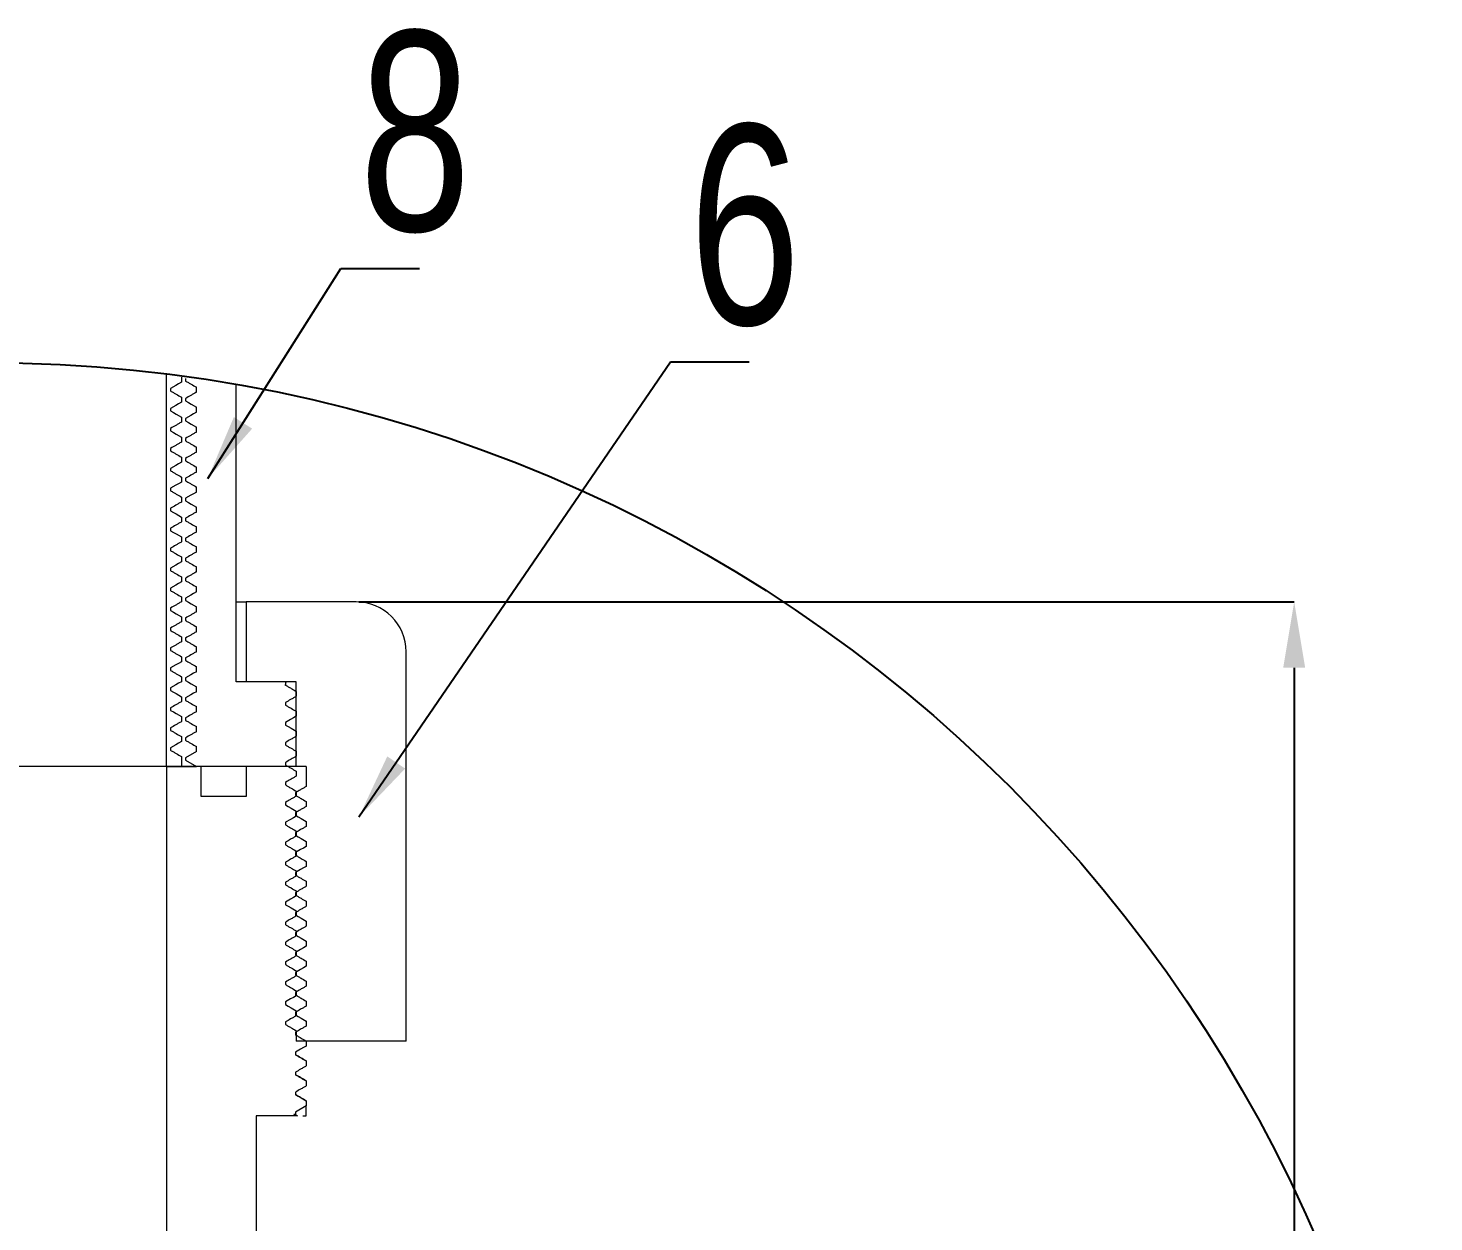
# Model space of a CAD drawing. Header units: millimetres. Extents: x 11948 to 22858, y 1146 to 11361.
# Drawn here: x 20857 to 21561, y 9819 to 10417 of the extents above; entities that cross this region are included whole.
import ezdxf

# ---------------------------------------------------------------- set-up
doc = ezdxf.new("R2010")
doc.units = ezdxf.units.MM
doc.linetypes.add('SLD-Solid', pattern=[0])
doc.styles.add('SLDTEXTSTYLE0', font='TXT', dxfattribs={"width": 0.75})
doc.dimstyles.new('Scale 1b 555', dxfattribs={"dimscale": 22, "dimtxt": 1.852083, "dimasz": 1.5, "dimexe": 0, "dimexo": 0.0625, "dimgap": 0.463021, "dimtad": 1, "dimdec": 0, "dimlfac": 0.2, "dimrnd": 1e-09, "dimzin": 12, "dimdsep": 46, "dimtxsty": 'SLDTEXTSTYLE0', "dimcen": 0.09, "dimadec": 0, "dimazin": 3, "dimtfac": 1, "dimtdec": 0, "dimtofl": 0, "dimtmove": 0, "dimatfit": 3, "dimfxl": 1, "dimfrac": 2, "dimtolj": 1, "dimtzin": 12, "dimarcsym": 0})
doc.dimstyles.new('SLDDIMSTYLE0', dxfattribs={"dimscale": 22, "dimtxt": 1.852083, "dimasz": 1.5, "dimexe": 0, "dimexo": 0.0625, "dimgap": 0.463021, "dimtad": 1, "dimdec": 0, "dimrnd": 1e-09, "dimzin": 12, "dimdsep": 46, "dimtxsty": 'SLDTEXTSTYLE0', "dimcen": 0.09, "dimadec": 0, "dimazin": 3, "dimtfac": 1, "dimtdec": 0, "dimtofl": 0, "dimtmove": 0, "dimatfit": 3, "dimfxl": 1, "dimfrac": 2, "dimtolj": 1, "dimtzin": 12, "dimarcsym": 0})

# ---------------------------------------------------------------- blocks, each defined once
blk = doc.blocks.new('*D7')
at = {"color": 0, "lineweight": -2, "transparency": 16777216}
for p, q in [((21023.08, 10129.3), (21491.43, 10129.3)), ((21491.43, 10096.3), (21491.43, 8984.8)), ((21218.08, 8951.8), (21491.43, 8951.8))]:
    blk.add_line(p, q, dxfattribs=at)
at = {"color": 0, "transparency": 16777216}
for points in [[(21485.93, 10096.3), (21496.93, 10096.3), (21491.43, 10129.3)], [(21485.93, 8984.8), (21496.93, 8984.8), (21491.43, 8951.8)]]:
    blk.add_solid(points, dxfattribs=at)
at = {"layer": 'Defpoints', "color": 0, "transparency": 16777216}
for p in [(21021.71, 10129.3), (21216.71, 8951.8), (21491.43, 8951.8)]:
    blk.add_point(p, dxfattribs=at)
at = {"color": 0, "transparency": 16777216, "insert": (21460.87, 9540.55), "char_height": 40.746, "attachment_point": 5, "rotation": 90, "style": 'SLDTEXTSTYLE0'}
blk.add_mtext('\\A1;235', dxfattribs=at)

msp = doc.modelspace()

# ---------------------------------------------------------------- linework, layer by layer
at = {"linetype": 'SLD-Solid', "lineweight": 0}
for p, q in [((20926.71, 10046.8), (20926.71, 10243.49)), ((20928.8, 10236.18), (20928.8, 10234.93)), ((20934.21, 10241.8), (20934.21, 10239.3)), ((20936.3, 10241.18), (20936.3, 10239.93)), ((20941.71, 10234.3), (20941.71, 10236.8)), ((20961.71, 10089.3), (20961.71, 10238.21)), ((20934.21, 10231.8), (20934.21, 10229.3)), ((20936.3, 10231.18), (20936.3, 10229.93)), ((20928.8, 10226.18), (20928.8, 10224.93)), ((20934.21, 10221.8), (20934.21, 10219.3)), ((20936.3, 10221.18), (20936.3, 10219.93)), ((20941.71, 10224.3), (20941.71, 10226.8)), ((20928.8, 10216.18), (20928.8, 10214.93)), ((20941.71, 10214.3), (20941.71, 10216.8)), ((20934.21, 10211.8), (20934.21, 10209.3)), ((20936.3, 10211.18), (20936.3, 10209.93)), ((20928.8, 10206.18), (20928.8, 10204.93)), ((20934.21, 10201.8), (20934.21, 10199.3)), ((20936.3, 10201.18), (20936.3, 10199.93)), ((20941.71, 10204.3), (20941.71, 10206.8)), ((20928.8, 10196.18), (20928.8, 10194.93)), ((20941.71, 10194.3), (20941.71, 10196.8)), ((20928.8, 10186.18), (20928.8, 10184.93)), ((20934.21, 10191.8), (20934.21, 10189.3)), ((20936.3, 10191.18), (20936.3, 10189.93)), ((20941.71, 10184.3), (20941.71, 10186.8)), ((20934.21, 10181.8), (20934.21, 10179.3)), ((20936.3, 10181.18), (20936.3, 10179.93)), ((20928.8, 10176.18), (20928.8, 10174.93)), ((20934.21, 10171.8), (20934.21, 10169.3)), ((20941.71, 10174.3), (20941.71, 10176.8)), ((20928.8, 10166.18), (20928.8, 10164.93)), ((20936.3, 10171.18), (20936.3, 10169.93)), ((20941.71, 10164.3), (20941.71, 10166.8)), ((20934.21, 10161.8), (20934.21, 10159.3)), ((20936.3, 10161.18), (20936.3, 10159.93)), ((20928.8, 10156.18), (20928.8, 10154.93)), ((20934.21, 10151.8), (20934.21, 10149.3)), ((20936.3, 10151.18), (20936.3, 10149.93)), ((20941.71, 10154.3), (20941.71, 10156.8)), ((20928.8, 10146.18), (20928.8, 10144.93)), ((20941.71, 10144.3), (20941.71, 10146.8)), ((20934.21, 10141.8), (20934.21, 10139.3)), ((20936.3, 10141.18), (20936.3, 10139.93)), ((20941.71, 10134.3), (20941.71, 10136.8)), ((20928.8, 10136.18), (20928.8, 10134.93)), ((20934.21, 10131.8), (20934.21, 10129.3)), ((20936.3, 10131.18), (20936.3, 10129.93)), ((20928.8, 10126.18), (20928.8, 10124.93)), ((20941.71, 10124.3), (20941.71, 10126.8)), ((20961.71, 10129.3), (20966.71, 10129.3)), ((20966.71, 10129.3), (20966.71, 10089.3)), ((21021.71, 10129.3), (20966.71, 10129.3)), ((20928.8, 10116.18), (20928.8, 10114.93)), ((20934.21, 10121.8), (20934.21, 10119.3)), ((20936.3, 10121.18), (20936.3, 10119.93)), ((20941.71, 10114.3), (20941.71, 10116.8)), ((20934.21, 10111.8), (20934.21, 10109.3)), ((20936.3, 10111.18), (20936.3, 10109.93)), ((20928.8, 10106.18), (20928.8, 10104.93)), ((20934.21, 10101.8), (20934.21, 10099.3)), ((20941.71, 10104.3), (20941.71, 10106.8)), ((21046.71, 9909.3), (21046.71, 10104.3)), ((20928.8, 10096.18), (20928.8, 10094.93)), ((20936.3, 10101.18), (20936.3, 10099.93)), ((20941.71, 10094.3), (20941.71, 10096.8)), ((20934.21, 10091.8), (20934.21, 10089.3)), ((20936.3, 10091.18), (20936.3, 10089.93)), ((20991.71, 10089.3), (20961.71, 10089.3)), ((20987.09, 10089.3), (20966.71, 10089.3)), ((20986.3, 10087.6), (20986.07, 10087.63)), ((20987.09, 10089.3), (20986.3, 10088.85)), ((20986.3, 10088.85), (20986.3, 10087.6)), ((20991.71, 10046.8), (20991.71, 10089.3)), ((20928.8, 10086.18), (20928.8, 10084.93)), ((20934.21, 10081.8), (20934.21, 10079.3)), ((20936.3, 10081.18), (20936.3, 10079.93)), ((20941.71, 10084.3), (20941.71, 10086.8)), ((20991.71, 10084.47), (20991.71, 10081.97)), ((20928.8, 10076.18), (20928.8, 10074.93)), ((20941.71, 10074.3), (20941.71, 10076.8)), ((20986.3, 10078.85), (20986.3, 10077.6)), ((20991.71, 10074.47), (20991.71, 10071.97)), ((20934.21, 10071.8), (20934.21, 10069.3)), ((20936.3, 10071.18), (20936.3, 10069.93)), ((20941.71, 10064.3), (20941.71, 10066.8)), ((20986.3, 10068.85), (20986.3, 10067.6)), ((20928.8, 10066.18), (20928.8, 10064.93)), ((20934.21, 10061.8), (20934.21, 10059.3)), ((20936.3, 10061.18), (20936.3, 10059.93)), ((20991.71, 10064.47), (20991.71, 10061.97)), ((20928.8, 10056.18), (20928.8, 10054.93)), ((20941.71, 10054.3), (20936.3, 10051.18)), ((20941.71, 10054.3), (20941.71, 10056.8)), ((20986.3, 10058.85), (20986.3, 10057.6)), ((20991.71, 10054.47), (20991.71, 10051.97)), ((20926.71, 10046.8), (20756.71, 10046.8)), ((20926.71, 10046.8), (20941.71, 10046.8)), ((20926.71, 10046.8), (20926.71, 9798.34)), ((20944.05, 10046.8), (20926.71, 10046.8)), ((20934.21, 10051.8), (20934.21, 10046.8)), ((20991.71, 10046.8), (20934.21, 10046.8)), ((20936.3, 10051.18), (20936.3, 10049.93)), ((20936.3, 10049.93), (20941.71, 10046.8)), ((20944.05, 10031.82), (20944.05, 10046.8)), ((20966.57, 10046.8), (20966.57, 10031.82)), ((20996.71, 10046.8), (20966.57, 10046.8)), ((20986.3, 10048.85), (20986.3, 10047.6)), ((20996.71, 10046.8), (20996.71, 10036.8)), ((20986.3, 10038.85), (20986.3, 10037.6)), ((20991.71, 10044.47), (20991.71, 10041.97)), ((20966.57, 10031.82), (20944.05, 10031.82)), ((20991.3, 10033.68), (20991.3, 10032.43)), ((20991.69, 10032.22), (20991.3, 10032.44)), ((20991.71, 10034.47), (20991.71, 10031.97)), ((20986.3, 10028.85), (20986.3, 10027.6)), ((20991.71, 10024.47), (20991.71, 10021.97)), ((20996.45, 10029.33), (20996.71, 10029.3)), ((20996.71, 10029.3), (20996.71, 10026.8)), ((20986.3, 10018.85), (20986.3, 10017.6)), ((20991.3, 10023.68), (20991.3, 10022.43)), ((20991.69, 10022.22), (20991.3, 10022.44)), ((20996.45, 10019.33), (20996.71, 10019.3)), ((20996.71, 10019.3), (20996.71, 10016.8)), ((20991.3, 10013.68), (20991.3, 10012.43)), ((20991.69, 10012.22), (20991.3, 10012.44)), ((20991.71, 10014.47), (20991.71, 10011.97)), ((20986.3, 10008.85), (20986.3, 10007.6)), ((20991.3, 10003.68), (20991.3, 10002.43)), ((20991.71, 10004.47), (20991.71, 10001.97)), ((20996.45, 10009.33), (20996.71, 10009.3)), ((20996.71, 10009.3), (20996.71, 10006.8)), ((20986.3, 9998.85), (20986.3, 9997.6)), ((20991.69, 10002.22), (20991.3, 10002.44)), ((20996.45, 9999.33), (20996.71, 9999.3)), ((20996.71, 9999.3), (20996.71, 9996.8)), ((20986.3, 9988.85), (20986.3, 9987.6)), ((20991.3, 9993.68), (20991.3, 9992.43)), ((20991.69, 9992.22), (20991.3, 9992.44)), ((20991.71, 9994.47), (20991.71, 9991.97)), ((20996.45, 9989.33), (20996.71, 9989.3)), ((20996.71, 9989.3), (20996.71, 9986.8)), ((20991.3, 9983.68), (20991.3, 9982.43)), ((20991.69, 9982.22), (20991.3, 9982.44)), ((20991.71, 9984.47), (20991.71, 9981.97)), ((20986.3, 9978.85), (20986.3, 9977.6)), ((20996.45, 9979.33), (20996.71, 9979.3)), ((20996.71, 9979.3), (20996.71, 9976.8)), ((20986.3, 9968.85), (20986.3, 9967.6)), ((20991.3, 9973.68), (20991.3, 9972.43)), ((20991.69, 9972.22), (20991.3, 9972.44)), ((20991.71, 9974.47), (20991.71, 9971.97)), ((20996.45, 9969.33), (20996.71, 9969.3)), ((20996.71, 9969.3), (20996.71, 9966.8)), ((20991.3, 9963.68), (20991.3, 9962.43)), ((20991.69, 9962.22), (20991.3, 9962.44)), ((20991.71, 9964.47), (20991.71, 9961.97)), ((20986.3, 9958.85), (20986.3, 9957.6)), ((20991.3, 9953.68), (20991.3, 9952.43)), ((20991.71, 9954.47), (20991.71, 9951.97)), ((20996.45, 9959.33), (20996.71, 9959.3)), ((20996.71, 9959.3), (20996.71, 9956.8)), ((20986.3, 9948.85), (20986.3, 9947.6)), ((20991.69, 9952.22), (20991.3, 9952.44)), ((20996.45, 9949.33), (20996.71, 9949.3)), ((20996.71, 9949.3), (20996.71, 9946.8)), ((20991.3, 9943.68), (20991.3, 9942.43)), ((20991.69, 9942.22), (20991.3, 9942.44)), ((20991.71, 9944.47), (20991.71, 9941.97)), ((20986.3, 9938.85), (20986.3, 9937.6)), ((20991.3, 9933.68), (20991.3, 9932.43)), ((20991.71, 9934.47), (20991.71, 9931.97)), ((20996.45, 9939.33), (20996.71, 9939.3)), ((20996.71, 9939.3), (20996.71, 9936.8)), ((20986.3, 9928.85), (20986.3, 9927.6)), ((20991.69, 9932.22), (20991.3, 9932.44)), ((20996.45, 9929.33), (20996.71, 9929.3)), ((20996.71, 9929.3), (20996.71, 9926.8)), ((20986.3, 9918.85), (20986.3, 9917.6)), ((20991.3, 9923.68), (20991.3, 9922.43)), ((20991.69, 9922.22), (20991.3, 9922.44)), ((20991.71, 9924.47), (20991.71, 9921.97)), ((20996.45, 9919.33), (20996.71, 9919.3)), ((20996.71, 9919.3), (20996.71, 9916.8)), ((20991.3, 9913.68), (20991.3, 9912.43)), ((20991.69, 9912.22), (20991.3, 9912.44)), ((20991.71, 9914.47), (20991.71, 9909.3)), ((21046.71, 9909.3), (20991.71, 9909.3)), ((20996.45, 9909.33), (20996.71, 9909.3)), ((20996.71, 9909.3), (20996.71, 9906.8)), ((20991.3, 9903.68), (20991.3, 9902.43)), ((20996.45, 9899.33), (20996.71, 9899.3)), ((20996.71, 9899.3), (20996.71, 9896.8)), ((20991.3, 9893.68), (20991.3, 9892.43)), ((20991.3, 9883.68), (20991.3, 9882.43)), ((20996.45, 9889.33), (20996.71, 9889.3)), ((20996.71, 9889.3), (20996.71, 9886.8)), ((20996.71, 9876.8), (20991.3, 9873.68)), ((20996.45, 9879.33), (20996.71, 9879.3)), ((20996.71, 9879.3), (20996.71, 9876.8)), ((20996.71, 9871.8), (20996.71, 9876.8)), ((20971.71, 9871.8), (20971.71, 9779.14)), ((20992.38, 9871.8), (20971.71, 9871.8)), ((20991.7, 9871.88), (20990.48, 9872.59)), ((20991.3, 9873.68), (20991.3, 9872.43)), ((20991.3, 9872.43), (20992.38, 9871.8)), ((20994.99, 9871.8), (20996.71, 9871.8))]:
    msp.add_line(p, q, dxfattribs=at)
at = {"linetype": 'SLD-Solid', "lineweight": 0, "flags": 128}
for points in [[(20934.21, 10239.3), (20932.8, 10238.49), (20931.4, 10237.68), (20928.8, 10236.18)], [(20934.21, 10229.3), (20932.8, 10228.49), (20931.4, 10227.68), (20928.8, 10226.18)], [(20936.3, 10229.93), (20937.7, 10229.12), (20939.11, 10228.3), (20941.71, 10226.8)], [(20928.8, 10224.93), (20930.2, 10224.12), (20931.61, 10223.31), (20934.21, 10221.8)], [(20941.71, 10224.3), (20940.3, 10223.49), (20938.9, 10222.68), (20936.3, 10221.18)], [(20928.8, 10214.93), (20930.2, 10214.12), (20931.61, 10213.31), (20934.21, 10211.8)], [(20936.3, 10219.93), (20937.7, 10219.12), (20939.11, 10218.3), (20941.71, 10216.8)], [(20934.21, 10199.3), (20932.8, 10198.49), (20931.4, 10197.68), (20928.8, 10196.18)], [(20934.21, 10189.3), (20932.8, 10188.49), (20931.4, 10187.68), (20928.8, 10186.18)], [(20941.71, 10184.3), (20940.3, 10183.49), (20938.9, 10182.68), (20936.3, 10181.18)], [(20936.3, 10179.93), (20937.7, 10179.12), (20939.11, 10178.3), (20941.71, 10176.8)], [(20928.8, 10174.93), (20930.2, 10174.12), (20931.61, 10173.31), (20934.21, 10171.8)], [(20928.8, 10164.93), (20930.2, 10164.12), (20931.61, 10163.31), (20934.21, 10161.8)], [(20934.21, 10149.3), (20932.8, 10148.49), (20931.4, 10147.68), (20928.8, 10146.18)], [(20934.21, 10139.3), (20932.8, 10138.49), (20931.4, 10137.68), (20928.8, 10136.18)], [(20941.71, 10134.3), (20940.3, 10133.49), (20938.9, 10132.68), (20936.3, 10131.18)], [(20936.3, 10129.93), (20937.7, 10129.12), (20939.11, 10128.3), (20941.71, 10126.8)], [(20928.8, 10124.93), (20930.2, 10124.12), (20931.61, 10123.31), (20934.21, 10121.8)], [(20934.21, 10099.3), (20932.8, 10098.49), (20931.4, 10097.68), (20928.8, 10096.18)], [(20934.21, 10089.3), (20932.8, 10088.49), (20931.4, 10087.68), (20928.8, 10086.18)], [(20941.71, 10094.3), (20940.3, 10093.49), (20938.9, 10092.68), (20936.3, 10091.18)], [(20936.3, 10089.93), (20937.7, 10089.12), (20939.11, 10088.3), (20941.71, 10086.8)], [(20928.8, 10084.93), (20930.2, 10084.12), (20931.61, 10083.31), (20934.21, 10081.8)], [(20941.71, 10084.3), (20940.3, 10083.49), (20938.9, 10082.68), (20936.3, 10081.18)], [(20928.8, 10074.93), (20930.2, 10074.12), (20931.61, 10073.31), (20934.21, 10071.8)], [(20991.71, 10071.97), (20990.3, 10071.16), (20988.9, 10070.35), (20986.3, 10068.85)], [(20986.3, 10067.6), (20987.7, 10066.78), (20989.11, 10065.97), (20991.71, 10064.47)], [(20934.21, 10059.3), (20932.8, 10058.49), (20931.4, 10057.68), (20928.8, 10056.18)], [(20986.3, 10027.6), (20987.7, 10026.78), (20989.11, 10025.97), (20991.71, 10024.47)], [(20991.71, 10021.97), (20990.3, 10021.16), (20988.9, 10020.35), (20986.3, 10018.85)], [(20991.3, 10022.43), (20992.7, 10021.62), (20994.11, 10020.8), (20996.71, 10019.3)], [(20991.3, 10012.43), (20992.7, 10011.62), (20994.11, 10010.81), (20996.71, 10009.3)], [(20996.71, 10006.8), (20995.3, 10005.99), (20993.9, 10005.18), (20991.3, 10003.68)], [(20996.71, 9996.8), (20995.3, 9995.99), (20993.9, 9995.18), (20991.3, 9993.68)], [(20991.71, 9981.97), (20990.3, 9981.16), (20988.9, 9980.35), (20986.3, 9978.85)], [(20986.3, 9977.6), (20987.7, 9976.78), (20989.11, 9975.97), (20991.71, 9974.47)], [(20991.3, 9972.43), (20992.7, 9971.62), (20994.11, 9970.8), (20996.71, 9969.3)], [(20991.3, 9962.43), (20992.7, 9961.62), (20994.11, 9960.81), (20996.71, 9959.3)], [(20996.71, 9956.8), (20995.3, 9955.99), (20993.9, 9955.18), (20991.3, 9953.68)], [(20996.71, 9946.8), (20995.3, 9945.99), (20993.9, 9945.18), (20991.3, 9943.68)], [(20991.71, 9931.97), (20990.3, 9931.16), (20988.9, 9930.35), (20986.3, 9928.85)], [(20986.3, 9927.6), (20987.7, 9926.78), (20989.11, 9925.97), (20991.71, 9924.47)], [(20991.3, 9922.43), (20992.7, 9921.62), (20994.11, 9920.8), (20996.71, 9919.3)], [(20996.71, 9906.8), (20995.3, 9905.99), (20993.9, 9905.18), (20991.3, 9903.68)], [(20991.3, 9882.43), (20992.7, 9881.62), (20994.11, 9880.8), (20996.71, 9879.3)]]:
    msp.add_lwpolyline(points, dxfattribs=at)
msp.add_circle((20836.12, 9523.91), 725.26)
at = {"linetype": 'SLD-Solid', "lineweight": 0}
msp.add_arc((21021.71, 10104.3), 25, 0, 90, dxfattribs=at)
for points, knots in [([(20936.3, 10239.93), (20936.77, 10239.66), (20937.7, 10239.12), (20939.51, 10238.08), (20940.84, 10237.3), (20941.71, 10236.8)], [0, 0, 0, 0, 0.259712, 0.519377, 1, 1, 1, 1]), ([(20928.8, 10234.93), (20929.27, 10234.66), (20930.2, 10234.12), (20932.01, 10233.07), (20933.34, 10232.3), (20934.21, 10231.8)], [0, 0, 0, 0, 0.259787, 0.519457, 1, 1, 1, 1]), ([(20941.71, 10234.3), (20941.24, 10234.03), (20940.3, 10233.49), (20938.5, 10232.45), (20937.16, 10231.68), (20936.3, 10231.18)], [0, 0, 0, 0, 0.259712, 0.519377, 1, 1, 1, 1]), ([(20934.21, 10219.3), (20933.74, 10219.03), (20932.8, 10218.49), (20931, 10217.45), (20929.66, 10216.68), (20928.8, 10216.18)], [0, 0, 0, 0, 0.25967, 0.519457, 1, 1, 1, 1]), ([(20941.71, 10214.3), (20941.24, 10214.03), (20940.3, 10213.49), (20938.5, 10212.45), (20937.16, 10211.68), (20936.3, 10211.18)], [0, 0, 0, 0, 0.259665, 0.519377, 1, 1, 1, 1]), ([(20934.21, 10209.3), (20933.74, 10209.03), (20932.8, 10208.49), (20931, 10207.45), (20929.66, 10206.68), (20928.8, 10206.18)], [0, 0, 0, 0, 0.25967, 0.519504, 1, 1, 1, 1]), ([(20936.3, 10209.93), (20936.77, 10209.66), (20937.7, 10209.12), (20939.51, 10208.07), (20940.84, 10207.3), (20941.71, 10206.8)], [0, 0, 0, 0, 0.259665, 0.519377, 1, 1, 1, 1]), ([(20928.8, 10204.93), (20929.27, 10204.66), (20930.2, 10204.12), (20932.01, 10203.07), (20933.34, 10202.3), (20934.21, 10201.8)], [0, 0, 0, 0, 0.259835, 0.519504, 1, 1, 1, 1]), ([(20941.71, 10204.3), (20941.24, 10204.03), (20940.3, 10203.49), (20938.5, 10202.45), (20937.16, 10201.68), (20936.3, 10201.18)], [0, 0, 0, 0, 0.259712, 0.519377, 1, 1, 1, 1]), ([(20928.8, 10194.93), (20929.27, 10194.66), (20930.2, 10194.12), (20932.01, 10193.07), (20933.34, 10192.3), (20934.21, 10191.8)], [0, 0, 0, 0, 0.259799, 0.519481, 1, 1, 1, 1]), ([(20936.3, 10199.93), (20936.77, 10199.66), (20937.7, 10199.12), (20939.51, 10198.08), (20940.84, 10197.3), (20941.71, 10196.8)], [0, 0, 0, 0, 0.259712, 0.519377, 1, 1, 1, 1]), ([(20941.71, 10194.3), (20941.24, 10194.03), (20940.3, 10193.49), (20938.5, 10192.45), (20937.16, 10191.68), (20936.3, 10191.18)], [0, 0, 0, 0, 0.259712, 0.519377, 1, 1, 1, 1]), ([(20936.3, 10189.93), (20936.77, 10189.66), (20937.7, 10189.12), (20939.51, 10188.08), (20940.84, 10187.3), (20941.71, 10186.8)], [0, 0, 0, 0, 0.259712, 0.519377, 1, 1, 1, 1]), ([(20928.8, 10184.93), (20929.27, 10184.66), (20930.2, 10184.12), (20932.01, 10183.07), (20933.34, 10182.3), (20934.21, 10181.8)], [0, 0, 0, 0, 0.259787, 0.519457, 1, 1, 1, 1]), ([(20934.21, 10179.3), (20933.74, 10179.03), (20932.8, 10178.49), (20931, 10177.45), (20929.66, 10176.68), (20928.8, 10176.18)], [0, 0, 0, 0, 0.25967, 0.519457, 1, 1, 1, 1]), ([(20941.71, 10174.3), (20941.24, 10174.03), (20940.3, 10173.49), (20938.5, 10172.45), (20937.16, 10171.68), (20936.3, 10171.18)], [0, 0, 0, 0, 0.259677, 0.519402, 1, 1, 1, 1]), ([(20934.21, 10169.3), (20933.74, 10169.03), (20932.8, 10168.49), (20931, 10167.45), (20929.66, 10166.68), (20928.8, 10166.18)], [0, 0, 0, 0, 0.25967, 0.519457, 1, 1, 1, 1]), ([(20936.3, 10169.93), (20936.77, 10169.66), (20937.7, 10169.12), (20939.51, 10168.07), (20940.84, 10167.3), (20941.71, 10166.8)], [0, 0, 0, 0, 0.259677, 0.519402, 1, 1, 1, 1]), ([(20934.21, 10159.3), (20933.74, 10159.03), (20932.8, 10158.49), (20931, 10157.45), (20929.66, 10156.68), (20928.8, 10156.18)], [0, 0, 0, 0, 0.25967, 0.519504, 1, 1, 1, 1]), ([(20941.71, 10164.3), (20941.24, 10164.03), (20940.3, 10163.49), (20938.5, 10162.45), (20937.16, 10161.68), (20936.3, 10161.18)], [0, 0, 0, 0, 0.259665, 0.519377, 1, 1, 1, 1]), ([(20936.3, 10159.93), (20936.77, 10159.66), (20937.7, 10159.12), (20939.51, 10158.07), (20940.84, 10157.3), (20941.71, 10156.8)], [0, 0, 0, 0, 0.259665, 0.519377, 1, 1, 1, 1]), ([(20928.8, 10154.93), (20929.27, 10154.66), (20930.2, 10154.12), (20932.01, 10153.07), (20933.34, 10152.3), (20934.21, 10151.8)], [0, 0, 0, 0, 0.259835, 0.519504, 1, 1, 1, 1]), ([(20941.71, 10154.3), (20941.24, 10154.03), (20940.3, 10153.49), (20938.5, 10152.45), (20937.16, 10151.68), (20936.3, 10151.18)], [0, 0, 0, 0, 0.259712, 0.519377, 1, 1, 1, 1]), ([(20928.8, 10144.93), (20929.27, 10144.66), (20930.2, 10144.12), (20932.01, 10143.07), (20933.34, 10142.3), (20934.21, 10141.8)], [0, 0, 0, 0, 0.259799, 0.519481, 1, 1, 1, 1]), ([(20936.3, 10149.93), (20936.77, 10149.66), (20937.7, 10149.12), (20939.51, 10148.08), (20940.84, 10147.3), (20941.71, 10146.8)], [0, 0, 0, 0, 0.259712, 0.519377, 1, 1, 1, 1]), ([(20941.71, 10144.3), (20941.24, 10144.03), (20940.3, 10143.49), (20938.5, 10142.45), (20937.16, 10141.68), (20936.3, 10141.18)], [0, 0, 0, 0, 0.259712, 0.519377, 1, 1, 1, 1]), ([(20936.3, 10139.93), (20936.77, 10139.66), (20937.7, 10139.12), (20939.51, 10138.08), (20940.84, 10137.3), (20941.71, 10136.8)], [0, 0, 0, 0, 0.259712, 0.519377, 1, 1, 1, 1]), ([(20928.8, 10134.93), (20929.27, 10134.66), (20930.2, 10134.12), (20932.01, 10133.07), (20933.34, 10132.3), (20934.21, 10131.8)], [0, 0, 0, 0, 0.259787, 0.519457, 1, 1, 1, 1]), ([(20934.21, 10129.3), (20933.74, 10129.03), (20932.8, 10128.49), (20931, 10127.45), (20929.66, 10126.68), (20928.8, 10126.18)], [0, 0, 0, 0, 0.25967, 0.519457, 1, 1, 1, 1]), ([(20941.71, 10124.3), (20941.24, 10124.03), (20940.3, 10123.49), (20938.5, 10122.45), (20937.16, 10121.68), (20936.3, 10121.18)], [0, 0, 0, 0, 0.259665, 0.519377, 1, 1, 1, 1]), ([(20934.21, 10119.3), (20933.74, 10119.03), (20932.8, 10118.49), (20931, 10117.45), (20929.66, 10116.68), (20928.8, 10116.18)], [0, 0, 0, 0, 0.25967, 0.519457, 1, 1, 1, 1]), ([(20936.3, 10119.93), (20936.77, 10119.66), (20937.7, 10119.12), (20939.51, 10118.07), (20940.84, 10117.3), (20941.71, 10116.8)], [0, 0, 0, 0, 0.259665, 0.519377, 1, 1, 1, 1]), ([(20928.8, 10114.93), (20929.27, 10114.66), (20930.2, 10114.12), (20932.01, 10113.07), (20933.34, 10112.3), (20934.21, 10111.8)], [0, 0, 0, 0, 0.259835, 0.519504, 1, 1, 1, 1]), ([(20934.21, 10109.3), (20933.74, 10109.03), (20932.8, 10108.49), (20931, 10107.45), (20929.66, 10106.68), (20928.8, 10106.18)], [0, 0, 0, 0, 0.25967, 0.519504, 1, 1, 1, 1]), ([(20941.71, 10114.3), (20941.24, 10114.03), (20940.3, 10113.49), (20938.5, 10112.45), (20937.16, 10111.68), (20936.3, 10111.18)], [0, 0, 0, 0, 0.259665, 0.519377, 1, 1, 1, 1]), ([(20936.3, 10109.93), (20936.77, 10109.66), (20937.7, 10109.12), (20939.51, 10108.07), (20940.84, 10107.3), (20941.71, 10106.8)], [0, 0, 0, 0, 0.259665, 0.519377, 1, 1, 1, 1]), ([(20928.8, 10104.93), (20929.27, 10104.66), (20930.2, 10104.12), (20932.01, 10103.07), (20933.34, 10102.3), (20934.21, 10101.8)], [0, 0, 0, 0, 0.259835, 0.519504, 1, 1, 1, 1]), ([(20941.71, 10104.3), (20941.24, 10104.03), (20940.3, 10103.49), (20938.5, 10102.45), (20937.16, 10101.68), (20936.3, 10101.18)], [0, 0, 0, 0, 0.259712, 0.519377, 1, 1, 1, 1]), ([(20928.8, 10094.93), (20929.27, 10094.66), (20930.2, 10094.12), (20932.01, 10093.07), (20933.34, 10092.3), (20934.21, 10091.8)], [0, 0, 0, 0, 0.259787, 0.519457, 1, 1, 1, 1]), ([(20936.3, 10099.93), (20936.77, 10099.66), (20937.7, 10099.12), (20939.51, 10098.08), (20940.84, 10097.3), (20941.71, 10096.8)], [0, 0, 0, 0, 0.259712, 0.519377, 1, 1, 1, 1]), ([(20986.3, 10087.6), (20986.77, 10087.32), (20987.7, 10086.78), (20989.51, 10085.74), (20990.84, 10084.97), (20991.71, 10084.47)], [0, 0, 0, 0, 0.259712, 0.519377, 1, 1, 1, 1]), ([(20991.71, 10081.97), (20991.24, 10081.7), (20990.3, 10081.16), (20988.5, 10080.12), (20987.16, 10079.35), (20986.3, 10078.85)], [0, 0, 0, 0, 0.259712, 0.519377, 1, 1, 1, 1]), ([(20934.21, 10079.3), (20933.74, 10079.03), (20932.8, 10078.49), (20931, 10077.45), (20929.66, 10076.68), (20928.8, 10076.18)], [0, 0, 0, 0, 0.25967, 0.519457, 1, 1, 1, 1]), ([(20936.3, 10079.93), (20936.77, 10079.66), (20937.7, 10079.12), (20939.51, 10078.07), (20940.84, 10077.3), (20941.71, 10076.8)], [0, 0, 0, 0, 0.259677, 0.519402, 1, 1, 1, 1]), ([(20941.71, 10074.3), (20941.24, 10074.03), (20940.3, 10073.49), (20938.5, 10072.45), (20937.16, 10071.68), (20936.3, 10071.18)], [0, 0, 0, 0, 0.259665, 0.519377, 1, 1, 1, 1]), ([(20986.3, 10077.6), (20986.77, 10077.32), (20987.7, 10076.78), (20989.51, 10075.74), (20990.84, 10074.97), (20991.71, 10074.47)], [0, 0, 0, 0, 0.259712, 0.519377, 1, 1, 1, 1]), ([(20934.21, 10069.3), (20933.74, 10069.03), (20932.8, 10068.49), (20931, 10067.45), (20929.66, 10066.68), (20928.8, 10066.18)], [0, 0, 0, 0, 0.25967, 0.519504, 1, 1, 1, 1]), ([(20936.3, 10069.93), (20936.77, 10069.66), (20937.7, 10069.12), (20939.51, 10068.07), (20940.84, 10067.3), (20941.71, 10066.8)], [0, 0, 0, 0, 0.259665, 0.519377, 1, 1, 1, 1]), ([(20928.8, 10064.93), (20929.27, 10064.66), (20930.2, 10064.12), (20932.01, 10063.07), (20933.34, 10062.3), (20934.21, 10061.8)], [0, 0, 0, 0, 0.259835, 0.519504, 1, 1, 1, 1]), ([(20941.71, 10064.3), (20941.24, 10064.03), (20940.3, 10063.49), (20938.5, 10062.45), (20937.16, 10061.68), (20936.3, 10061.18)], [0, 0, 0, 0, 0.259712, 0.519377, 1, 1, 1, 1]), ([(20936.3, 10059.93), (20936.77, 10059.66), (20937.7, 10059.12), (20939.51, 10058.08), (20940.84, 10057.3), (20941.71, 10056.8)], [0, 0, 0, 0, 0.259712, 0.519377, 1, 1, 1, 1]), ([(20991.71, 10061.97), (20991.24, 10061.7), (20990.3, 10061.16), (20988.5, 10060.12), (20987.16, 10059.35), (20986.3, 10058.85)], [0, 0, 0, 0, 0.259677, 0.519402, 1, 1, 1, 1]), ([(20928.8, 10054.93), (20929.27, 10054.66), (20930.2, 10054.12), (20932.01, 10053.07), (20933.34, 10052.3), (20934.21, 10051.8)], [0, 0, 0, 0, 0.259799, 0.519481, 1, 1, 1, 1]), ([(20986.3, 10057.6), (20986.77, 10057.32), (20987.7, 10056.78), (20989.51, 10055.74), (20990.84, 10054.97), (20991.71, 10054.47)], [0, 0, 0, 0, 0.259665, 0.519377, 1, 1, 1, 1]), ([(20991.71, 10051.97), (20991.24, 10051.7), (20990.3, 10051.16), (20988.5, 10050.12), (20987.16, 10049.35), (20986.3, 10048.85)], [0, 0, 0, 0, 0.259665, 0.519377, 1, 1, 1, 1]), ([(20986.3, 10047.6), (20986.77, 10047.33), (20987.7, 10046.78), (20989.51, 10045.74), (20990.84, 10044.97), (20991.71, 10044.47)], [0, 0, 0, 0, 0.259665, 0.519377, 1, 1, 1, 1]), ([(20991.71, 10041.97), (20991.24, 10041.7), (20990.3, 10041.16), (20988.5, 10040.12), (20987.16, 10039.35), (20986.3, 10038.85)], [0, 0, 0, 0, 0.259712, 0.519377, 1, 1, 1, 1]), ([(20986.3, 10037.6), (20986.77, 10037.32), (20987.7, 10036.78), (20989.51, 10035.74), (20990.84, 10034.97), (20991.71, 10034.47)], [0, 0, 0, 0, 0.259712, 0.519377, 1, 1, 1, 1]), ([(20991.71, 10031.97), (20991.24, 10031.7), (20990.3, 10031.16), (20988.5, 10030.12), (20987.16, 10029.35), (20986.3, 10028.85)], [0, 0, 0, 0, 0.259712, 0.519377, 1, 1, 1, 1]), ([(20996.71, 10036.8), (20996.24, 10036.53), (20995.3, 10035.99), (20993.5, 10034.95), (20992.16, 10034.18), (20991.3, 10033.68)], [0, 0, 0, 0, 0.259835, 0.519504, 1, 1, 1, 1]), ([(20991.3, 10032.43), (20991.76, 10032.16), (20992.7, 10031.62), (20994.51, 10030.58), (20995.84, 10029.8), (20996.71, 10029.3)], [0, 0, 0, 0, 0.25967, 0.519504, 1, 1, 1, 1]), ([(20996.71, 10026.8), (20996.24, 10026.53), (20995.3, 10025.99), (20993.5, 10024.95), (20992.16, 10024.18), (20991.3, 10023.68)], [0, 0, 0, 0, 0.259835, 0.519504, 1, 1, 1, 1]), ([(20986.3, 10017.6), (20986.77, 10017.32), (20987.7, 10016.78), (20989.51, 10015.74), (20990.84, 10014.97), (20991.71, 10014.47)], [0, 0, 0, 0, 0.259677, 0.519402, 1, 1, 1, 1]), ([(20991.71, 10011.97), (20991.24, 10011.7), (20990.3, 10011.16), (20988.5, 10010.12), (20987.16, 10009.35), (20986.3, 10008.85)], [0, 0, 0, 0, 0.259665, 0.519377, 1, 1, 1, 1]), ([(20996.71, 10016.8), (20996.24, 10016.53), (20995.3, 10015.99), (20993.5, 10014.95), (20992.16, 10014.18), (20991.3, 10013.68)], [0, 0, 0, 0, 0.259787, 0.519457, 1, 1, 1, 1]), ([(20986.3, 10007.6), (20986.77, 10007.32), (20987.7, 10006.78), (20989.51, 10005.74), (20990.84, 10004.97), (20991.71, 10004.47)], [0, 0, 0, 0, 0.259665, 0.519377, 1, 1, 1, 1]), ([(20991.71, 10001.97), (20991.24, 10001.7), (20990.3, 10001.16), (20988.5, 10000.12), (20987.16, 9999.35), (20986.3, 9998.85)], [0, 0, 0, 0, 0.259712, 0.519377, 1, 1, 1, 1]), ([(20986.3, 9997.6), (20986.77, 9997.32), (20987.7, 9996.78), (20989.51, 9995.74), (20990.84, 9994.97), (20991.71, 9994.47)], [0, 0, 0, 0, 0.259712, 0.519377, 1, 1, 1, 1]), ([(20991.3, 10002.43), (20991.76, 10002.16), (20992.7, 10001.62), (20994.51, 10000.58), (20995.84, 9999.8), (20996.71, 9999.3)], [0, 0, 0, 0, 0.25967, 0.519457, 1, 1, 1, 1]), ([(20991.71, 9991.97), (20991.24, 9991.7), (20990.3, 9991.16), (20988.5, 9990.12), (20987.16, 9989.35), (20986.3, 9988.85)], [0, 0, 0, 0, 0.259712, 0.519377, 1, 1, 1, 1]), ([(20991.3, 9992.43), (20991.76, 9992.16), (20992.7, 9991.62), (20994.51, 9990.58), (20995.84, 9989.8), (20996.71, 9989.3)], [0, 0, 0, 0, 0.25967, 0.519457, 1, 1, 1, 1]), ([(20986.3, 9987.6), (20986.77, 9987.32), (20987.7, 9986.78), (20989.51, 9985.74), (20990.84, 9984.97), (20991.71, 9984.47)], [0, 0, 0, 0, 0.259712, 0.519377, 1, 1, 1, 1]), ([(20996.71, 9986.8), (20996.24, 9986.53), (20995.3, 9985.99), (20993.5, 9984.95), (20992.16, 9984.18), (20991.3, 9983.68)], [0, 0, 0, 0, 0.259835, 0.519504, 1, 1, 1, 1]), ([(20991.3, 9982.43), (20991.76, 9982.16), (20992.7, 9981.62), (20994.51, 9980.58), (20995.84, 9979.8), (20996.71, 9979.3)], [0, 0, 0, 0, 0.25967, 0.519504, 1, 1, 1, 1]), ([(20996.71, 9976.8), (20996.24, 9976.53), (20995.3, 9975.99), (20993.5, 9974.95), (20992.16, 9974.18), (20991.3, 9973.68)], [0, 0, 0, 0, 0.259799, 0.519481, 1, 1, 1, 1]), ([(20991.71, 9971.97), (20991.24, 9971.7), (20990.3, 9971.16), (20988.5, 9970.12), (20987.16, 9969.35), (20986.3, 9968.85)], [0, 0, 0, 0, 0.259677, 0.519402, 1, 1, 1, 1]), ([(20986.3, 9967.6), (20986.77, 9967.32), (20987.7, 9966.78), (20989.51, 9965.74), (20990.84, 9964.97), (20991.71, 9964.47)], [0, 0, 0, 0, 0.259677, 0.519402, 1, 1, 1, 1]), ([(20991.71, 9961.97), (20991.24, 9961.7), (20990.3, 9961.16), (20988.5, 9960.12), (20987.16, 9959.35), (20986.3, 9958.85)], [0, 0, 0, 0, 0.259665, 0.519377, 1, 1, 1, 1]), ([(20996.71, 9966.8), (20996.24, 9966.53), (20995.3, 9965.99), (20993.5, 9964.95), (20992.16, 9964.18), (20991.3, 9963.68)], [0, 0, 0, 0, 0.259787, 0.519457, 1, 1, 1, 1]), ([(20986.3, 9957.6), (20986.77, 9957.32), (20987.7, 9956.78), (20989.51, 9955.74), (20990.84, 9954.97), (20991.71, 9954.47)], [0, 0, 0, 0, 0.259665, 0.519377, 1, 1, 1, 1]), ([(20991.71, 9951.97), (20991.24, 9951.7), (20990.3, 9951.16), (20988.5, 9950.12), (20987.16, 9949.35), (20986.3, 9948.85)], [0, 0, 0, 0, 0.259712, 0.519377, 1, 1, 1, 1]), ([(20986.3, 9947.6), (20986.77, 9947.32), (20987.7, 9946.78), (20989.51, 9945.74), (20990.84, 9944.97), (20991.71, 9944.47)], [0, 0, 0, 0, 0.259712, 0.519377, 1, 1, 1, 1]), ([(20991.3, 9952.43), (20991.76, 9952.16), (20992.7, 9951.62), (20994.51, 9950.58), (20995.84, 9949.8), (20996.71, 9949.3)], [0, 0, 0, 0, 0.25967, 0.519457, 1, 1, 1, 1]), ([(20991.71, 9941.97), (20991.24, 9941.7), (20990.3, 9941.16), (20988.5, 9940.12), (20987.16, 9939.35), (20986.3, 9938.85)], [0, 0, 0, 0, 0.259712, 0.519377, 1, 1, 1, 1]), ([(20991.3, 9942.43), (20991.76, 9942.16), (20992.7, 9941.62), (20994.51, 9940.58), (20995.84, 9939.8), (20996.71, 9939.3)], [0, 0, 0, 0, 0.25967, 0.519457, 1, 1, 1, 1]), ([(20986.3, 9937.6), (20986.77, 9937.32), (20987.7, 9936.78), (20989.51, 9935.74), (20990.84, 9934.97), (20991.71, 9934.47)], [0, 0, 0, 0, 0.259712, 0.519377, 1, 1, 1, 1]), ([(20996.71, 9936.8), (20996.24, 9936.53), (20995.3, 9935.99), (20993.5, 9934.95), (20992.16, 9934.18), (20991.3, 9933.68)], [0, 0, 0, 0, 0.259835, 0.519504, 1, 1, 1, 1]), ([(20991.3, 9932.43), (20991.76, 9932.16), (20992.7, 9931.62), (20994.51, 9930.58), (20995.84, 9929.8), (20996.71, 9929.3)], [0, 0, 0, 0, 0.25967, 0.519504, 1, 1, 1, 1]), ([(20996.71, 9926.8), (20996.24, 9926.53), (20995.3, 9925.99), (20993.5, 9924.95), (20992.16, 9924.18), (20991.3, 9923.68)], [0, 0, 0, 0, 0.259787, 0.519457, 1, 1, 1, 1]), ([(20991.71, 9921.97), (20991.24, 9921.7), (20990.3, 9921.16), (20988.5, 9920.12), (20987.16, 9919.35), (20986.3, 9918.85)], [0, 0, 0, 0, 0.259665, 0.519377, 1, 1, 1, 1]), ([(20986.3, 9917.6), (20986.77, 9917.32), (20987.7, 9916.78), (20989.51, 9915.74), (20990.84, 9914.97), (20991.71, 9914.47)], [0, 0, 0, 0, 0.259665, 0.519377, 1, 1, 1, 1]), ([(20996.71, 9916.8), (20996.24, 9916.53), (20995.3, 9915.99), (20993.5, 9914.95), (20992.16, 9914.18), (20991.3, 9913.68)], [0, 0, 0, 0, 0.259787, 0.519457, 1, 1, 1, 1]), ([(20991.3, 9912.43), (20991.76, 9912.16), (20992.7, 9911.62), (20994.51, 9910.58), (20995.84, 9909.8), (20996.71, 9909.3)], [0, 0, 0, 0, 0.25967, 0.519457, 1, 1, 1, 1]), ([(20996.69, 9899.33), (20995.78, 9899.85), (20993.99, 9900.89), (20992.19, 9901.93), (20991.3, 9902.44)], [0, 0, 0, 0, 0.502233, 1, 1, 1, 1]), ([(20991.3, 9902.43), (20991.76, 9902.16), (20992.7, 9901.62), (20994.51, 9900.58), (20995.84, 9899.8), (20996.71, 9899.3)], [0, 0, 0, 0, 0.25967, 0.519457, 1, 1, 1, 1]), ([(20996.71, 9896.8), (20996.24, 9896.53), (20995.3, 9895.99), (20993.5, 9894.95), (20992.16, 9894.18), (20991.3, 9893.68)], [0, 0, 0, 0, 0.259835, 0.519504, 1, 1, 1, 1]), ([(20996.69, 9889.33), (20995.78, 9889.85), (20993.99, 9890.89), (20992.19, 9891.93), (20991.3, 9892.44)], [0, 0, 0, 0, 0.502185, 1, 1, 1, 1]), ([(20991.3, 9892.43), (20991.76, 9892.16), (20992.7, 9891.62), (20994.51, 9890.58), (20995.84, 9889.8), (20996.71, 9889.3)], [0, 0, 0, 0, 0.25967, 0.519504, 1, 1, 1, 1]), ([(20996.71, 9886.8), (20996.24, 9886.53), (20995.3, 9885.99), (20993.5, 9884.95), (20992.16, 9884.18), (20991.3, 9883.68)], [0, 0, 0, 0, 0.259799, 0.519481, 1, 1, 1, 1]), ([(20996.69, 9879.33), (20995.78, 9879.85), (20993.99, 9880.89), (20992.19, 9881.93), (20991.3, 9882.44)], [0, 0, 0, 0, 0.502185, 1, 1, 1, 1])]:
    msp.add_open_spline(points, degree=3, knots=knots, dxfattribs=at)

# ---------------------------------------------------------------- texts
at = {"char_height": 100, "attachment_point": 5, "style": 'SLDTEXTSTYLE0'}
for s, insert in [('8', (21051.22, 10364.51)), ('6', (21216.3, 10317.6))]:
    msp.add_mtext(s, dxfattribs=dict(at, insert=insert))

# ---------------------------------------------------------------- dimensions: what is measured, and where the dimension line sits
dim = msp.add_linear_dim(base=(21491.4314, 8951.8033), p1=(21021.7093, 10129.3032), p2=(21216.7093, 8951.8033), angle=90, dimstyle='Scale 1b 555')
dim.commit()
dim.dimension.update_dxf_attribs({"geometry": '*D7', "text_midpoint": (21460.872, 9540.5533)})

# ---------------------------------------------------------------- leaders
for points in [[(20947.41, 10191.08), (21014.08, 10296.37), (21053.51, 10296.37)], [(21023.13, 10021.6), (21179.16, 10249.46), (21218.59, 10249.46)]]:
    msp.add_leader(points, dimstyle='SLDDIMSTYLE0', override={"dimtxsty": 'SLDTEXTSTYLE0'})

doc.saveas('drawing.dxf')
